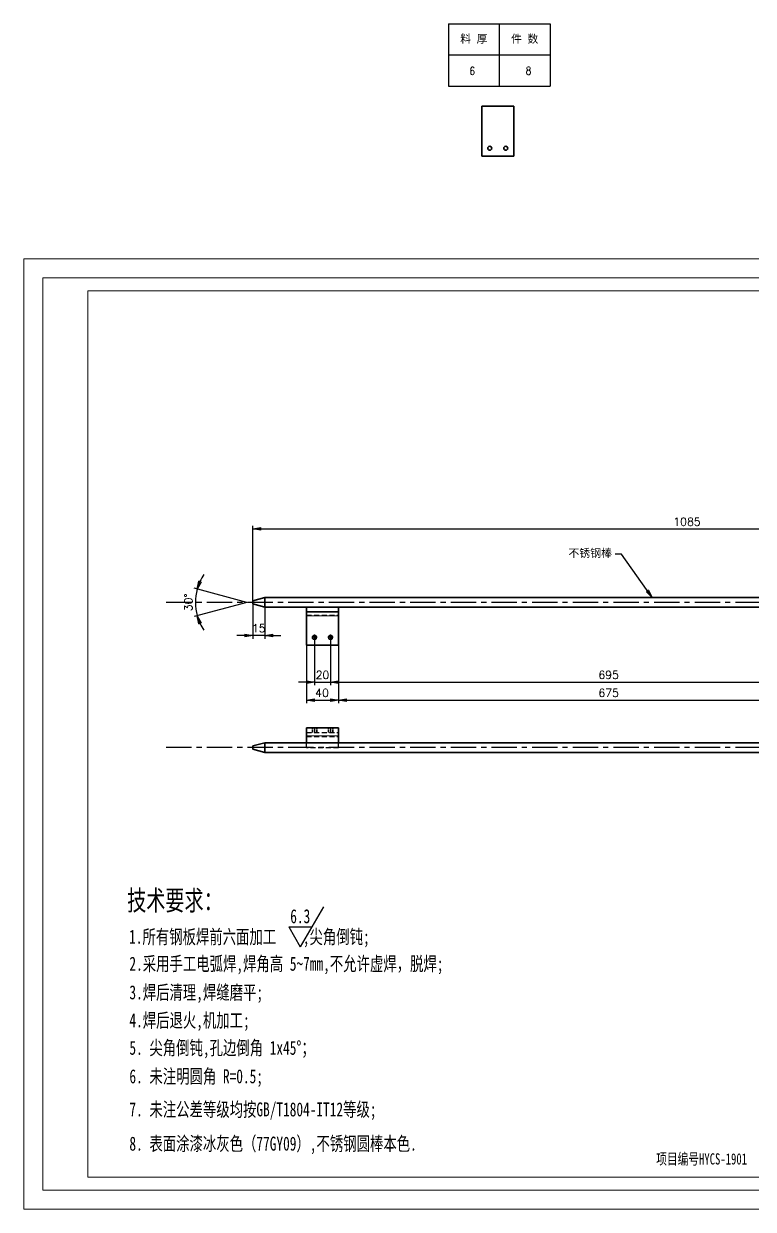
# Model space of a CAD drawing. Header units: millimetres. Extents: x 29078 to 32945, y -44812 to -43100.
# Drawn here: x 29078 to 29989, y -44812 to -43331 of the extents above; entities that cross this region are included whole.
import ezdxf
from ezdxf.enums import TextEntityAlignment as Align

# ---------------------------------------------------------------- set-up
doc = ezdxf.new("R2010")
doc.units = ezdxf.units.MM
doc.linetypes.add('DASHDOT', pattern=[50.8, 31.75, -6.35, 6.35, -6.35])
doc.linetypes.add('DASHED', pattern=[9.525, 6.35, -3.175])
doc.layers.get('0').update_dxf_attribs({"lineweight": 13})
for name, color, linetype, lineweight in [('TK', 7, 'Continuous', 13), ('中心线层', 2, 'DASHDOT', 25), ('文字层', 4, 'Continuous', 25), ('标注线', 3, 'Continuous', 25), ('细实线层', 3, 'Continuous', 25), ('虚线层', 1, 'DASHED', 25)]:
    doc.layers.add(name, color=color, linetype=linetype, lineweight=lineweight)
doc.layers.add('不可打印', color=7, linetype='Continuous', lineweight=13, plot=False)
doc.styles.add('DIM', font='romans.shx', dxfattribs={"width": 0.8, "bigfont": 'bigfont.shx'})
doc.styles.add('HZ', font='txt.shx', dxfattribs={"bigfont": 'hztxt2.shx'})
doc.styles.add('SSDT', font='simfang.ttf', dxfattribs={"width": 0.7, "height": 5})
doc.styles.add('SSDT-01（首选）', font='simfang.ttf', dxfattribs={"width": 0.7, "height": 3.5})
doc.styles.get("Standard").update_dxf_attribs({"font": 'simplex.shx', "bigfont": 'gbcbig.shx'})
doc.dimstyles.new('YHTEC-4.0', dxfattribs={"dimscale": 4, "dimtxt": 2.5, "dimasz": 2.5, "dimexe": 1, "dimexo": 0, "dimgap": 1, "dimtad": 1, "dimdsep": 46, "dimtxsty": 'HZ', "dimblk": 'CLOSED', "dimcen": 0, "dimclrd": 3, "dimclre": 3, "dimclrt": 4, "dimadec": 3, "dimazin": 2, "dimtfac": 1, "dimtmove": 0, "dimatfit": 3, "dimldrblk": 'CLOSED', "dimfxl": 0, "dimlwd": -1, "dimlwe": -1, "dimarcsym": 0})

# ---------------------------------------------------------------- blocks, each defined once
blk = doc.blocks.new('A$C2D533E0D')
at = {"layer": 'TK', "ltscale": 2}
for p, q in [((-414, 291), (-6, 291)), ((-414, 6), (-414, 291)), ((-6, 291), (-6, 6)), ((-400, 287), (-10, 287)), ((-400, 10), (-400, 287)), ((-10, 287), (-10, 10)), ((-10, 287), (-10, 10)), ((-10, 10), (-400, 10)), ((-6, 6), (-414, 6))]:
    blk.add_line(p, q, dxfattribs=at)
at = {"layer": '不可打印', "color": 1, "linetype": 'Continuous', "ltscale": 2}
for p, q in [((-420, 297), (0, 297)), ((-420, 0), (-420, 297)), ((0, 297), (0, 0)), ((0, 0), (-420, 0))]:
    blk.add_line(p, q, dxfattribs=at)
blk = doc.blocks.new('1')
at = {"layer": '细实线层', "color": 3}
for p, q in [((12962.99, 1188.86), (12957.22, 1178.86)), ((12954.33, 1183.86), (12960.11, 1183.86)), ((12954.33, 1183.86), (12957.22, 1178.86))]:
    blk.add_line(p, q, dxfattribs=at)
blk = doc.blocks.new('_Closed')
at = {"color": 0, "linetype": 'ByBlock', "lineweight": -2}
for p, q in [((-1, 0.17), (0, 0)), ((-1, 0.17), (-1, -0.17)), ((0, 0), (-1, -0.17)), ((0, 0), (-1, 0))]:
    blk.add_line(p, q, dxfattribs=at)
blk = doc.blocks.new('*D21')
at = {"layer": 'Defpoints', "color": 0, "transparency": 16777216}
for p in [(29364.1, -44055.8), (29379.1, -44059.8), (29364.1, -44095.2)]:
    blk.add_point(p, dxfattribs=at)
at = {"layer": '标注线', "color": 3, "transparency": 16777216}
for p, q in [((29364.1, -44055.8), (29364.1, -44099.2)), ((29379.1, -44059.8), (29379.1, -44099.2)), ((29354.1, -44095.2), (29344.1, -44095.2)), ((29379.1, -44095.2), (29364.1, -44095.2)), ((29389.1, -44095.2), (29399.1, -44095.2))]:
    blk.add_line(p, q, dxfattribs=at)
at = {"layer": '标注线', "color": 3, "transparency": 16777216, "xscale": 10, "yscale": 10, "zscale": 10}
blk.add_blockref('_Closed', (29364.1, -44095.2), dxfattribs=at)
at = {"layer": '标注线', "color": 3, "transparency": 16777216, "xscale": 10, "yscale": 10, "zscale": 10, "rotation": 180}
blk.add_blockref('_Closed', (29379.1, -44095.2), dxfattribs=at)
at = {"layer": '标注线', "color": 4, "transparency": 16777216, "insert": (29371.6, -44086.2), "char_height": 10, "attachment_point": 5, "style": 'HZ'}
blk.add_mtext('15', dxfattribs=at)
blk = doc.blocks.new('*D22')
at = {"layer": 'Defpoints', "color": 0, "transparency": 16777216}
for p in [(29292.8, -44048.2), (29364.1, -44051.8), (29379.1, -44047.8), (29364.1, -44055.8), (29379.1, -44059.8)]:
    blk.add_point(p, dxfattribs=at)
at = {"layer": '标注线', "color": 3, "transparency": 16777216}
for q in [(29290.9, -44036.1), (29290.9, -44071.4)]:
    blk.add_line((29356.7, -44053.8), q, dxfattribs=at)
for start, end in [(147.1173, 156.0586), (165, 195), (203.9413, 212.8826)]:
    blk.add_arc((29356.7, -44053.8), 64.1, start, end, dxfattribs=at)
at = {"layer": '标注线', "color": 3, "transparency": 16777216, "xscale": 10, "yscale": 10, "zscale": 10}
for p, rotation in [((29294.8, -44037.2), 250.5293016149426), ((29294.8, -44070.4), 109.4706364088477)]:
    blk.add_blockref('_Closed', p, dxfattribs=dict(at, rotation=rotation))
at = {"layer": '标注线', "color": 4, "transparency": 16777216, "insert": (29283.6, -44053.8), "char_height": 10, "attachment_point": 5, "rotation": 90, "style": 'HZ'}
blk.add_mtext('30°', dxfattribs=at)
blk = doc.blocks.new('*D23')
at = {"layer": 'Defpoints', "color": 0, "transparency": 16777216}
for p in [(30449.1, -43962), (29364.1, -44051.8), (30449.1, -44047.8)]:
    blk.add_point(p, dxfattribs=at)
at = {"layer": '标注线', "color": 3, "transparency": 16777216}
for p, q in [((29364.1, -44051.8), (29364.1, -43958)), ((29374.1, -43962), (30439.1, -43962)), ((30449.1, -44047.8), (30449.1, -43958))]:
    blk.add_line(p, q, dxfattribs=at)
at = {"layer": '标注线', "color": 3, "transparency": 16777216, "xscale": 10, "yscale": 10, "zscale": 10, "rotation": 180}
blk.add_blockref('_Closed', (29364.1, -43962), dxfattribs=at)
at = {"layer": '标注线', "color": 3, "transparency": 16777216, "xscale": 10, "yscale": 10, "zscale": 10}
blk.add_blockref('_Closed', (30449.1, -43962), dxfattribs=at)
at = {"layer": '标注线', "color": 4, "transparency": 16777216, "insert": (29906.6, -43953), "char_height": 10, "attachment_point": 5, "style": 'HZ'}
blk.add_mtext('1085', dxfattribs=at)
blk = doc.blocks.new('*D26')
at = {"layer": 'Defpoints', "color": 0, "transparency": 16777216}
for p in [(29471.2, -44107.4), (30146.2, -44107.4), (30146.2, -44175.9)]:
    blk.add_point(p, dxfattribs=at)
at = {"layer": '标注线', "color": 3, "transparency": 16777216}
for p, q in [((29471.2, -44107.4), (29471.2, -44179.9)), ((30146.2, -44107.4), (30146.2, -44179.9)), ((29481.2, -44175.9), (30136.2, -44175.9))]:
    blk.add_line(p, q, dxfattribs=at)
at = {"layer": '标注线', "color": 3, "transparency": 16777216, "xscale": 10, "yscale": 10, "zscale": 10, "rotation": 180}
blk.add_blockref('_Closed', (29471.2, -44175.9), dxfattribs=at)
at = {"layer": '标注线', "color": 3, "transparency": 16777216, "xscale": 10, "yscale": 10, "zscale": 10}
blk.add_blockref('_Closed', (30146.2, -44175.9), dxfattribs=at)
at = {"layer": '标注线', "color": 4, "transparency": 16777216, "insert": (29808.7, -44166.9), "char_height": 10, "attachment_point": 5, "style": 'HZ'}
blk.add_mtext('675', dxfattribs=at)
blk = doc.blocks.new('*D27')
at = {"layer": 'Defpoints', "color": 0, "transparency": 16777216}
for p in [(29431.2, -44107.4), (29471.2, -44107.4), (29471.2, -44175.9)]:
    blk.add_point(p, dxfattribs=at)
at = {"layer": '标注线', "color": 3, "transparency": 16777216}
for p, q in [((29431.2, -44107.4), (29431.2, -44179.9)), ((29471.2, -44107.4), (29471.2, -44179.9)), ((29441.2, -44175.9), (29461.2, -44175.9))]:
    blk.add_line(p, q, dxfattribs=at)
at = {"layer": '标注线', "color": 3, "transparency": 16777216, "xscale": 10, "yscale": 10, "zscale": 10, "rotation": 180}
blk.add_blockref('_Closed', (29431.2, -44175.9), dxfattribs=at)
at = {"layer": '标注线', "color": 3, "transparency": 16777216, "xscale": 10, "yscale": 10, "zscale": 10}
blk.add_blockref('_Closed', (29471.2, -44175.9), dxfattribs=at)
at = {"layer": '标注线', "color": 4, "transparency": 16777216, "insert": (29450.6, -44166.9), "char_height": 10, "attachment_point": 5, "style": 'HZ'}
blk.add_mtext('40', dxfattribs=at)
blk = doc.blocks.new('*D31')
at = {"layer": 'Defpoints', "color": 0, "transparency": 16777216}
for p in [(29441.2, -44100.6), (29461.2, -44100.6), (29461.2, -44153.4)]:
    blk.add_point(p, dxfattribs=at)
at = {"layer": '标注线', "color": 3, "transparency": 16777216}
for p, q in [((29441.2, -44100.6), (29441.2, -44157.4)), ((29461.2, -44100.6), (29461.2, -44157.4)), ((29431.2, -44153.4), (29421.2, -44153.4)), ((29441.2, -44153.4), (29461.2, -44153.4)), ((29471.2, -44153.4), (29481.2, -44153.4))]:
    blk.add_line(p, q, dxfattribs=at)
at = {"layer": '标注线', "color": 3, "transparency": 16777216, "xscale": 10, "yscale": 10, "zscale": 10}
blk.add_blockref('_Closed', (29441.2, -44153.4), dxfattribs=at)
at = {"layer": '标注线', "color": 3, "transparency": 16777216, "xscale": 10, "yscale": 10, "zscale": 10, "rotation": 180}
blk.add_blockref('_Closed', (29461.2, -44153.4), dxfattribs=at)
at = {"layer": '标注线', "color": 4, "transparency": 16777216, "insert": (29451.2, -44144.4), "char_height": 10, "attachment_point": 5, "style": 'HZ'}
blk.add_mtext('20', dxfattribs=at)
blk = doc.blocks.new('*D32')
at = {"layer": 'Defpoints', "color": 0, "transparency": 16777216}
for p in [(29461.2, -44100.6), (30156.2, -44100.6), (30156.2, -44153.4)]:
    blk.add_point(p, dxfattribs=at)
at = {"layer": '标注线', "color": 3, "transparency": 16777216}
for p, q in [((29461.2, -44100.6), (29461.2, -44157.4)), ((30156.2, -44100.6), (30156.2, -44157.4)), ((29471.2, -44153.4), (30146.2, -44153.4))]:
    blk.add_line(p, q, dxfattribs=at)
at = {"layer": '标注线', "color": 3, "transparency": 16777216, "xscale": 10, "yscale": 10, "zscale": 10, "rotation": 180}
blk.add_blockref('_Closed', (29461.2, -44153.4), dxfattribs=at)
at = {"layer": '标注线', "color": 3, "transparency": 16777216, "xscale": 10, "yscale": 10, "zscale": 10}
blk.add_blockref('_Closed', (30156.2, -44153.4), dxfattribs=at)
at = {"layer": '标注线', "color": 4, "transparency": 16777216, "insert": (29808.7, -44144.4), "char_height": 10, "attachment_point": 5, "style": 'HZ'}
blk.add_mtext('695', dxfattribs=at)
blk = doc.blocks.new('*T104')
at = {"color": 0, "linetype": 'ByBlock', "lineweight": -2, "transparency": 16777216}
for p, q in [((0, 0), (127, 0)), ((0, 0), (0, -78)), ((63.5, 0), (63.5, -78)), ((127, 0), (127, -78)), ((0, -39), (127, -39)), ((0, -78), (127, -78))]:
    blk.add_line(p, q, dxfattribs=at)
at = {"color": 0, "transparency": 16777216, "char_height": 10, "width": 60.5, "attachment_point": 5}
for s, insert in [('{\\fSimSun|b0|i0|c134|p2;料 厚}', (31.75, -19.5)), ('{\\fSimSun|b0|i0|c134|p2;件 数}', (95.25, -19.5))]:
    blk.add_mtext(s, dxfattribs=dict(at, insert=insert))
blk = doc.blocks.new('拆图参数')
blk.add_blockref('*T104', (-63.5, 78))
at = {"style": 'DIM', "width": 0.8}
blk.add_attdef('6', text='', height=10, dxfattribs=at).set_placement((-37.1, 18.9), align=Align.MIDDLE_LEFT)
blk.add_attdef('1', text='', height=10, dxfattribs=at).set_placement((36.6, 19.3), align=Align.MIDDLE_CENTER)

msp = doc.modelspace()

# ---------------------------------------------------------------- linework, layer by layer
at = {"color": 7, "lineweight": 35}
for p, q in [((29650.188, -43496.215), (29650.188, -43433.815)), ((29650.188, -43433.815), (29690.188, -43433.815)), ((29690.188, -43433.815), (29690.188, -43496.215)), ((29650.188, -43496.215), (29690.188, -43496.215)), ((30449.115, -44047.78), (29379.115, -44047.78)), ((29431.197, -44059.78), (29379.115, -44059.78)), ((29471.197, -44059.78), (29431.197, -44059.78)), ((29471.197, -44065.78), (29431.197, -44065.78)), ((30146.197, -44059.78), (29471.197, -44059.78)), ((29431.197, -44107.395), (29431.197, -44070.78)), ((29471.197, -44070.78), (29471.197, -44107.395)), ((29431.197, -44107.395), (29471.197, -44107.395)), ((29431.197, -44210.473), (29471.197, -44210.473)), ((30449.115, -44229.262), (29379.115, -44229.263)), ((30449.115, -44241.262), (29379.115, -44241.263))]:
    msp.add_line(p, q, dxfattribs=at)
at = {"color": 7, "lineweight": 35, "ltscale": 0.388229}
for p, q in [((29364.115, -44051.799), (29379.115, -44047.78)), ((29364.115, -44055.761), (29379.115, -44059.78)), ((29364.115, -44233.282), (29379.115, -44229.263)), ((29364.115, -44237.244), (29379.115, -44241.263))]:
    msp.add_line(p, q, dxfattribs=at)
at = {"color": 7, "lineweight": 35, "ltscale": 0.032583}
msp.add_line((29364.115, -44051.799), (29364.115, -44053.103), dxfattribs=at)
at = {"color": 7, "lineweight": 35, "ltscale": 0.098697}
msp.add_line((29379.115, -44047.78), (29379.115, -44051.728), dxfattribs=at)
at = {"color": 7, "lineweight": 35, "ltscale": 0.201303}
msp.add_line((29379.115, -44051.728), (29379.115, -44059.78), dxfattribs=at)
at = {"color": 7, "lineweight": 35, "ltscale": 0.066456}
msp.add_line((29364.115, -44053.103), (29364.115, -44055.761), dxfattribs=at)
at = {"color": 7, "lineweight": 35, "ltscale": 0.15}
for p, q in [((29431.197, -44065.78), (29431.197, -44059.78)), ((29471.197, -44065.78), (29471.197, -44059.78))]:
    msp.add_line(p, q, dxfattribs=at)
at = {"color": 7, "lineweight": 35, "ltscale": 0.125}
for p, q in [((29431.197, -44065.78), (29431.197, -44070.78)), ((29471.197, -44065.78), (29471.197, -44070.78))]:
    msp.add_line(p, q, dxfattribs=at)
at = {"color": 7, "lineweight": 13}
for p, q in [((29431.197, -44070.78), (29471.197, -44070.78)), ((29431.197, -44220.473), (29471.197, -44220.473))]:
    msp.add_line(p, q, dxfattribs=at)
at = {"color": 7, "lineweight": 35, "ltscale": 0.25}
for p, q in [((29431.197, -44210.473), (29431.197, -44220.473)), ((29471.197, -44210.473), (29471.197, -44220.473))]:
    msp.add_line(p, q, dxfattribs=at)
at = {"color": 7, "lineweight": 35, "ltscale": 0.290954}
msp.add_line((29379.115, -44229.263), (29379.115, -44240.901), dxfattribs=at)
at = {"color": 7, "lineweight": 35, "ltscale": 0.219756}
msp.add_line((29431.197, -44229.263), (29431.197, -44220.473), dxfattribs=at)
at = {"color": 7, "lineweight": 35, "ltscale": 0.219755}
msp.add_line((29471.197, -44229.263), (29471.197, -44220.473), dxfattribs=at)
at = {"color": 7, "lineweight": 35, "ltscale": 0.096052}
msp.add_line((29364.115, -44233.282), (29364.115, -44237.124), dxfattribs=at)
at = {"color": 7, "lineweight": 35, "ltscale": 0.002986}
msp.add_line((29364.115, -44237.124), (29364.115, -44237.244), dxfattribs=at)
at = {"color": 7, "lineweight": 35, "ltscale": 0.009046}
msp.add_line((29379.115, -44240.901), (29379.115, -44241.263), dxfattribs=at)
at = {"color": 7, "lineweight": 35}
for centre in [(29660.188, -43486.216), (29680.188, -43486.216), (29441.197, -44097.396), (29461.197, -44097.396)]:
    msp.add_circle(centre, 2.459, dxfattribs=at)
at = {"color": 7, "lineweight": 13}
for centre in [(29441.197, -44097.396), (29461.197, -44097.396)]:
    msp.add_arc(centre, 3, 169.999993, 100.000014, dxfattribs=at)
at = {"layer": '中心线层'}
for p, q in [((30557.615, -44053.78), (29255.615, -44053.78)), ((30557.615, -44235.262), (29255.615, -44235.263))]:
    msp.add_line(p, q, dxfattribs=at)
at = {"layer": '中心线层', "ltscale": 0.159802}
for p, q in [((29441.197, -44094.199), (29441.197, -44100.592)), ((29461.197, -44094.199), (29461.197, -44100.592)), ((29444.393, -44097.396), (29438.001, -44097.396)), ((29464.393, -44097.396), (29458.001, -44097.396))]:
    msp.add_line(p, q, dxfattribs=at)
at = {"layer": '中心线层', "ltscale": 0.180017}
for p, q in [((29441.197, -44209.872), (29441.197, -44217.073)), ((29461.197, -44209.872), (29461.197, -44217.073))]:
    msp.add_line(p, q, dxfattribs=at)
at = {"layer": '虚线层', "linetype": 'DASHED', "ltscale": 0.201303}
msp.add_line((29379.115, -44047.78), (29379.115, -44055.832), dxfattribs=at)
at = {"layer": '虚线层', "linetype": 'DASHED', "ltscale": 0.098697}
msp.add_line((29379.115, -44055.832), (29379.115, -44059.78), dxfattribs=at)
at = {"layer": '虚线层', "linetype": 'DASHED'}
for p, q in [((29471.197, -44059.78), (29431.197, -44059.78)), ((29431.197, -44069.78), (29471.197, -44069.78)), ((29431.197, -44216.473), (29471.197, -44216.473)), ((29431.197, -44221.473), (29471.197, -44221.473)), ((29471.197, -44235.473), (29431.197, -44235.473))]:
    msp.add_line(p, q, dxfattribs=at)
at = {"layer": '虚线层', "linetype": 'DASHED', "ltscale": 0.15}
for p, q in [((29438.197, -44210.473), (29438.197, -44216.473)), ((29438.738, -44210.473), (29438.738, -44216.473)), ((29443.655, -44210.473), (29443.655, -44216.473)), ((29444.197, -44210.473), (29444.197, -44216.473)), ((29458.197, -44210.473), (29458.197, -44216.473)), ((29458.197, -44210.473), (29458.197, -44216.473)), ((29458.738, -44210.473), (29458.738, -44216.473)), ((29463.655, -44210.473), (29463.655, -44216.473)), ((29464.197, -44210.473), (29464.197, -44216.473)), ((29464.197, -44210.473), (29464.197, -44216.473))]:
    msp.add_line(p, q, dxfattribs=at)
at = {"layer": '虚线层', "linetype": 'DASHED', "ltscale": 0.009046}
msp.add_line((29379.115, -44229.263), (29379.115, -44229.625), dxfattribs=at)
at = {"layer": '虚线层', "linetype": 'DASHED', "ltscale": 0.290954}
msp.add_line((29379.115, -44229.625), (29379.115, -44241.263), dxfattribs=at)
at = {"layer": '虚线层', "linetype": 'DASHED', "ltscale": 0.155244}
msp.add_line((29431.197, -44235.473), (29431.197, -44229.263), dxfattribs=at)
at = {"layer": '虚线层', "linetype": 'DASHED', "ltscale": 0.155245}
msp.add_line((29471.197, -44235.473), (29471.197, -44229.263), dxfattribs=at)

# ---------------------------------------------------------------- block references
at = {"layer": 'TK', "xscale": 4, "yscale": 4, "zscale": 4}
msp.add_blockref('A$C2D533E0D', (30757.898, -44812.306), dxfattribs=at)
at = {"layer": '标注线'}
msp.add_blockref('拆图参数', (29672.079, -43408.565), dxfattribs=at).add_auto_attribs({'1': '8', '6': '6'})
at = {"layer": '细实线层', "color": 3, "linetype": 'Continuous', "lineweight": 25, "xscale": 5, "yscale": 5, "zscale": 5}
msp.add_blockref('1', (-35362.686, -50378.49), dxfattribs=at)

# ---------------------------------------------------------------- texts
at = {"layer": '文字层', "color": 4, "style": 'SSDT', "width": 0.7}
for s, height, p in [('技术要求：', 25, (29207.169, -44438.741)), ('1.所有钢板焊前六面加工    ,尖角倒钝;', 17.5, (29209.57, -44480.433)), ('2.采用手工电弧焊,焊角高 5~7mm,不允许虚焊，脱焊;', 17.5, (29209.949, -44514.147)), ('3.焊后清理,焊缝磨平;', 17.5, (29209.949, -44549.902)), ('4.焊后退火,机加工;', 17.5, (29209.949, -44584.881)), ('5. 尖角倒钝,孔边倒角 1x45%%D；', 17.5, (29209.949, -44619.224)), ('6. 未注明圆角 R=0.5;', 17.5, (29209.949, -44654.839)), ('7. 未注公差等级均按GB/T1804-IT12等级;', 17.5, (29209.949, -44696.178)), ('8. 表面涂漆冰灰色（77GY09）,不锈钢圆棒本色.', 17.5, (29209.949, -44738.989)), ('项目编号HYCS-1901  ', 14, (29868.175, -44756.337))]:
    msp.add_text(s, height=height, dxfattribs=at).set_placement(p)
at = {"layer": '文字层', "insert": (29423.404, -44446.156), "char_height": 17.5, "width": 28.90173, "attachment_point": 5, "style": 'SSDT-01（首选）'}
msp.add_mtext('{\\C4;6.3}', dxfattribs=at)
at = {"layer": '标注线', "color": 4, "insert": (29812.943, -43998.396), "char_height": 10, "attachment_point": 9, "style": 'HZ'}
msp.add_mtext('{\\fSimSun|b0|i0|c134|p2;不锈钢棒}', dxfattribs=at)

# ---------------------------------------------------------------- dimensions: what is measured, and where the dimension line sits
at = {"layer": '标注线'}
for base, p1, p2, picture, middle in [((30449.115, -43962.012), (29364.115, -44051.799), (30449.115, -44047.78), '*D23', (29906.615, -43953.012)), ((30156.197, -44153.384), (29461.197, -44100.592), (30156.197, -44100.592), '*D32', (29808.697, -44144.384)), ((30146.197, -44175.926), (29471.197, -44107.395), (30146.197, -44107.395), '*D26', (29808.697, -44166.926))]:
    dim = msp.add_linear_dim(base=base, p1=p1, p2=p2, dimstyle='YHTEC-4.0', dxfattribs=at)
    dim.commit()
    dim.dimension.update_dxf_attribs({"geometry": picture, "text_midpoint": middle})
dim = msp.add_angular_dim_2l(base=(29292.822, -44048.1895), line1=((29364.1149, -44051.7994), (29379.1149, -44047.7801)), line2=((29364.1149, -44055.7609), (29379.1149, -44059.7801)), dimstyle='YHTEC-4.0', dxfattribs=at)
dim.commit()
dim.dimension.update_dxf_attribs({"geometry": '*D22', "text_midpoint": (29283.5779, -44053.7801)})
for base, p1, p2, picture, middle in [((29364.115, -44095.185), (29379.115, -44059.78), (29364.115, -44055.761), '*D21', (29371.615, -44095.185)), ((29461.197, -44153.384), (29441.197, -44100.592), (29461.197, -44100.592), '*D31', (29451.197, -44153.384)), ((29471.197, -44175.926), (29431.197, -44107.395), (29471.197, -44107.395), '*D27', (29450.574, -44175.926))]:
    dim = msp.add_linear_dim(base=base, p1=p1, p2=p2, dimstyle='YHTEC-4.0', dxfattribs=at)
    dim.commit()
    dim.dimension.update_dxf_attribs({"geometry": picture, "text_midpoint": middle, "dimtype": 160})

# ---------------------------------------------------------------- leaders
at = {"layer": '标注线', "annotation_type": 0, "has_hookline": 1, "hookline_direction": 1, "text_width": 55.866}
msp.add_leader([(29863.018, -44047.78), (29824.818, -43993.396), (29816.943, -43993.396)], dimstyle='YHTEC-4.0', override={"dimgap": 1, "dimtad": 0}, dxfattribs=at)

doc.saveas('drawing.dxf')
